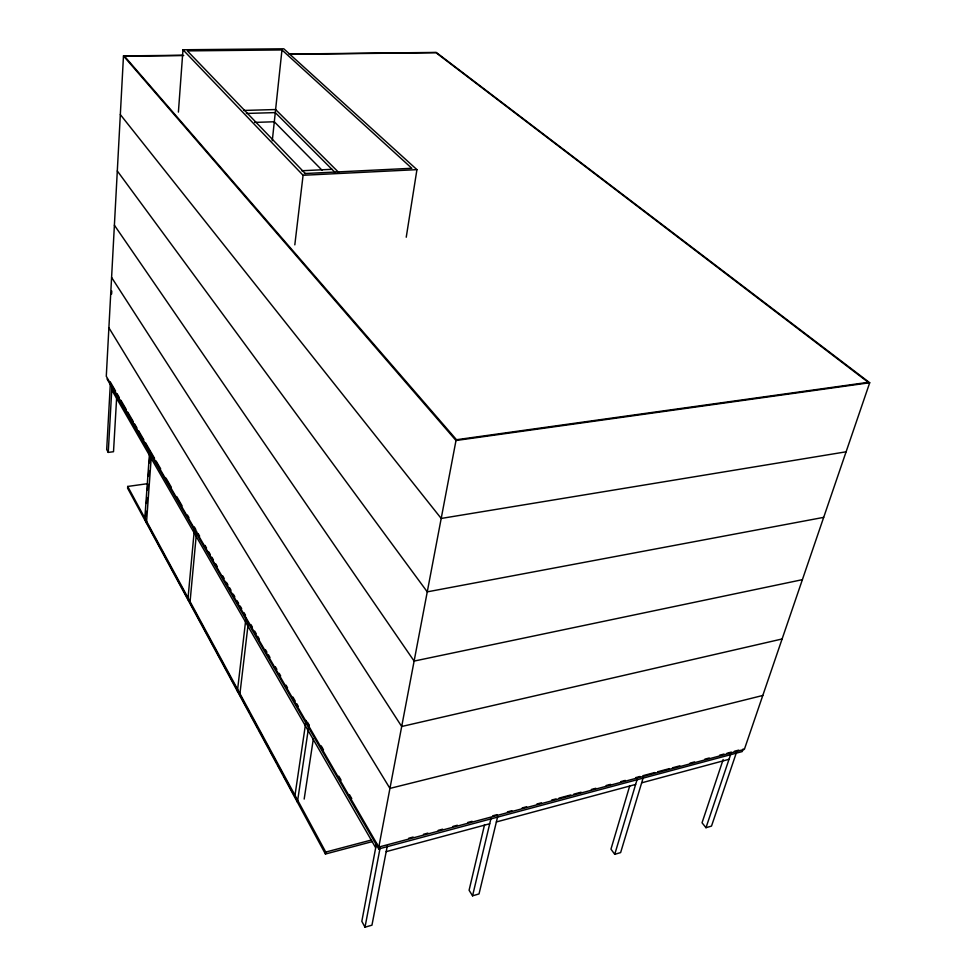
<?xml version="1.0" encoding="UTF-8"?>
<svg xmlns="http://www.w3.org/2000/svg" width="976" height="976" viewBox="0 0 976 976"><rect width="100%" height="100%" fill="white"/><g stroke="black" fill="none" stroke-linecap="round" stroke-linejoin="round"><path stroke-width="1.46" d="M182.683 55.266L123.476 55.925L106.286 376.285L378.798 847.07L744.371 749.361L869.714 382.738L436.248 52.423L288.969 54.07M111.618 293.996L111.776 291.043M110.373 383.056L106.689 449.521L108.251 452.4L113.509 451.717L116.669 397.33M108.251 452.4L111.911 387.082M147.242 483.73L127.71 486.451L127.6 488.183L325.435 854.024L372.539 841.544M144.704 519.818L149.682 450.741M145.473 516.987L145.9 510.973M146.449 503.457L146.876 497.443M147.425 489.928L147.852 483.913M148.401 476.398L148.828 470.383M149.377 462.868L149.816 456.866M146.473 523.075L151.5 453.901M178.401 112.094L182.976 49.764L283.784 48.8L416.935 169.641L406.236 237.229M187.892 599.679L194.492 528.04M189.905 603.4L196.627 531.225M272.28 140.751L281.966 49.947L187.343 50.886L305.232 173.484M237.4 691.228L245.964 617.954M239.718 695.51L248.38 622.139M294.813 244.866L303.085 175.277L182.976 49.764M294.703 797.209L306.074 720.447M297.399 802.187L308.941 725.058M304.17 799.076L313.345 738.881M325.435 854.024L325.752 852.072L127.71 486.451M376.492 843.52L361.828 921.32L365 927.2L371.954 925.175L387.289 845.985M378.798 847.07L455.999 440.505L123.476 55.925M743.139 748.946L742.236 751.569L378.737 848.949L379.274 846.094M365 927.2L380.079 848.059M484.584 824.574L469.09 890.246L472.555 895.822L479.021 893.931L497.699 816.436M472.555 895.822L491.026 818.217M629.764 785.741L610.964 849.157L614.746 854.317L620.626 852.597L643.269 777.469M614.746 854.317L637.23 779.08M723.155 759.548L702.037 822.78L705.99 827.697L711.504 826.086L736.831 751.349M705.99 827.697L730.78 754.045M386.191 851.645L489.708 823.756M496.357 821.963L635.632 784.448M641.659 782.825L729.023 759.291M408.737 838.225L413.165 837.054M423.474 834.297L427.891 833.114M438.2 830.369L442.628 829.185M452.937 826.428L457.354 825.257M467.663 822.5L472.079 821.316M492.709 815.814L497.126 814.631M507.435 811.873L511.863 810.702M522.172 807.945L526.589 806.762M536.898 804.017L541.326 802.833M551.635 800.076L556.052 798.893M559.004 798.112L570.789 794.964M573.729 794.183L581.098 792.207M591.407 789.462L595.824 788.279M606.145 785.521L610.561 784.35M620.87 781.593L625.287 780.41M635.596 777.652L640.024 776.481M642.964 775.688L654.75 772.541M657.702 771.76L669.487 768.612M672.427 767.819L679.796 765.855M690.105 763.11L694.522 761.927M704.843 759.169L709.259 757.986M719.568 755.241L723.985 754.058M726.937 753.277L731.353 752.093M734.306 751.3L738.722 750.129M325.752 852.072L371.429 840.007M762.793 695.473L389.936 788.401L108.897 327.777M782.118 638.975L401.697 726.498L111.593 277.452M802.382 579.671L414.117 661.081L114.399 225.224M823.683 517.365L427.256 591.859L117.303 170.971M846.094 451.803L441.201 518.451L120.329 114.582M455.999 440.505L869.714 382.738M301.743 170.751L331.925 169.299M304.439 173.557L411.811 168.275L281.966 49.947M303.085 175.277L416.935 169.641M254.59 122.403L274.305 121.768L322.165 170.324M246.379 113.448L275.281 112.606L335.39 172.776M243.634 110.447L275.61 109.532L339.038 172.752M183.72 55.522L124.452 56.181L456.5 439.725L868.25 382.324L435.943 52.667L290.079 54.314M110.227 381.836L115.571 391.071M117.096 393.706L119.389 397.659M120.926 400.306L126.27 409.53M127.807 412.177L133.151 421.4M134.676 424.048L136.969 428M138.507 430.636L143.85 439.871M145.387 442.506L154.55 458.33M156.087 460.977L160.674 468.883M166.018 478.118L171.373 487.353M176.717 496.589L182.073 505.812M187.429 515.047L188.954 517.683M194.297 526.918L195.834 529.553M198.128 533.518L199.653 536.153M205.009 545.389L206.534 548.024M208.827 551.977L210.352 554.612M211.877 557.259L213.415 559.895M215.708 563.847L217.233 566.483M222.589 575.718L224.114 578.353M226.408 582.318L227.933 584.953M229.458 587.589L230.995 590.224M233.288 594.189L234.813 596.824M237.107 600.777L238.632 603.412M240.169 606.059L241.694 608.695M243.988 612.647L245.513 615.283M250.869 624.518L252.394 627.153M254.687 631.118L256.212 633.753M257.749 636.389L259.274 639.024M265.387 649.577L266.912 652.212M268.449 654.859L269.974 657.495M275.33 666.73L276.855 669.365M279.148 673.318L280.673 675.953M286.029 685.189L287.554 687.824M292.91 697.059L295.203 701.012M296.728 703.659L298.253 706.295M307.428 722.118L308.953 724.753M321.189 745.859L323.483 749.812M338.77 776.201L341.063 780.153M349.469 794.659L351.763 798.612M107.031 378.944L378.737 848.949M111.752 389.936L375.687 847.766M145.253 520.001L249.283 712.248M250.734 714.92L257.237 726.937M258.677 729.597L263.008 737.612M264.459 740.284L268.79 748.287M270.242 750.959L276.745 762.976M278.184 765.648L282.515 773.663M283.967 776.335L296.24 799.027"/></g></svg>
